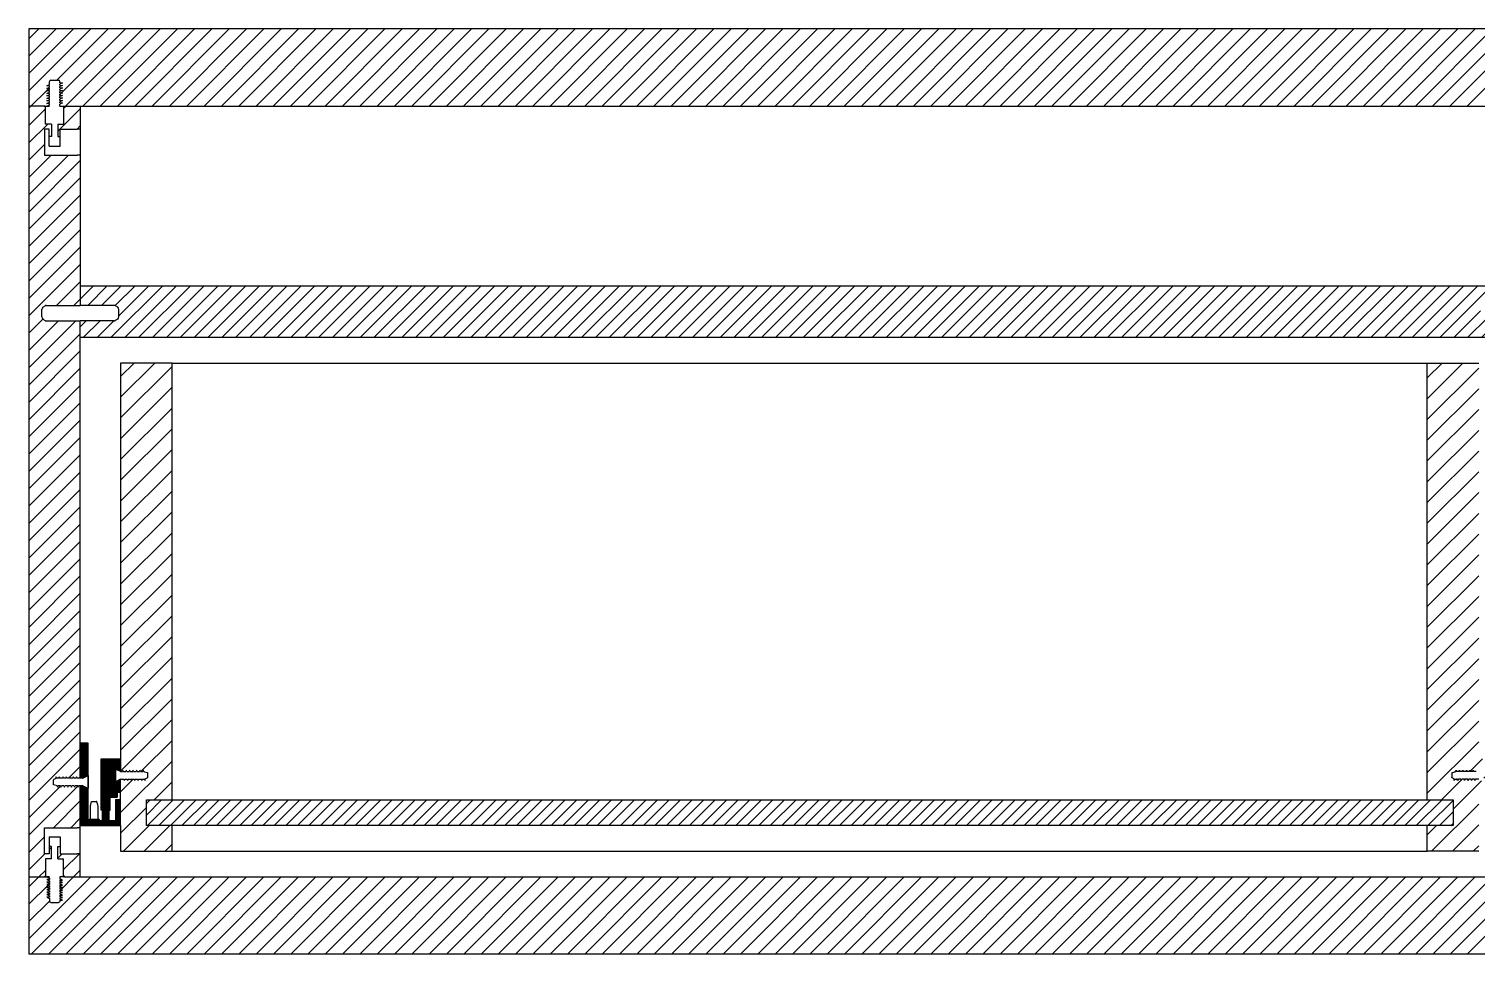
# Model space of a CAD drawing. Header units: millimetres. Extents: x 162 to 1697, y -125 to 545.
# Drawn here: x 313.2 to 369.6, y -125.2 to -89.2 of the extents above; entities that cross this region are included whole.
import ezdxf

# ---------------------------------------------------------------- set-up
doc = ezdxf.new("R2010")
doc.units = ezdxf.units.MM
doc.layers.get('0').update_dxf_attribs({"color": 255})
for name, color, linetype in [("costruzione sez cc'", 161, 'Continuous'), ('GIUNZIONI', 2, 'Continuous'), ('VITI', 2, 'Continuous')]:
    doc.layers.add(name, color=color, linetype=linetype)

msp = doc.modelspace()

# ---------------------------------------------------------------- hatches: boundary and pattern name
at = {"transparency": 33554687}
h = msp.add_hatch(dxfattribs=at)
h.set_pattern_fill('ANSI31', color=8, scale=0.15)
h.paths.add_polyline_path([(315.225, -92.151), (314.605, -92.151), (314.605, -92.181), (314.575, -92.181), (314.575, -92.211), (314.575, -92.851), (314.35, -92.851), (314.35, -93.337), (314.435, -93.337), (314.435, -93.057), (314.513, -93.057), (314.625, -93.057), (315.099, -93.057), (315.225, -93.057)])
h = msp.add_hatch(dxfattribs=at)
h.set_pattern_fill('ANSI31', color=8, scale=0.12)
h.paths.add_polyline_path([(369.725, -99.945, -0.250678), (369.769, -99.862), (369.875, -99.792), (371.226, -99.792), (371.225, -99.151), (315.225, -99.151), (315.225, -99.912), (316.575, -99.912), (316.681, -99.982, -0.250678), (316.725, -100.065), (316.725, -100.358, -0.251337), (316.68, -100.441), (316.574, -100.512), (315.225, -100.512), (315.225, -101.151), (371.225, -101.151), (371.225, -100.392), (369.876, -100.392), (369.77, -100.321, -0.251337), (369.725, -100.238)])
h.paths.add_polyline_path([(429.875, -99.792), (431.225, -99.792), (431.225, -99.151), (375.225, -99.151), (375.225, -99.792), (376.575, -99.792), (376.681, -99.862, -0.250678), (376.725, -99.945), (376.725, -100.238, -0.251337), (376.68, -100.321), (376.574, -100.392), (375.225, -100.392), (375.225, -101.151), (431.225, -101.151), (431.225, -100.392), (429.876, -100.392), (429.77, -100.321, -0.251337), (429.725, -100.238), (429.725, -99.945, -0.250678), (429.769, -99.862)])
h = msp.add_hatch(dxfattribs=at)
h.set_pattern_fill('ANSI31', color=8, scale=0.18)
h.paths.add_polyline_path([(369.655, -102.151), (367.655, -102.151), (367.655, -119.151), (368.655, -119.151), (368.655, -120.151), (367.655, -120.151), (367.655, -121.151), (369.655, -121.151), (369.655, -120.651), (369.655, -118.851), (369.786, -118.851), (369.986, -118.851), (370.411, -118.851), (370.411, -117.551), (369.655, -117.551)])
edge = h.paths.add_edge_path(flags=16)
edge.add_line((368.721, -118.064), (368.606, -118.097))
edge.add_line((368.606, -118.097), (368.606, -118.283))
edge.add_spline(control_points=[(368.606, -118.283), (368.606, -118.29), (368.612, -118.298), (368.619, -118.3)], knot_values=[0, 0, 0, 0, 0.021554, 0.021554, 0.021554, 0.021554], degree=3, periodic=0)
edge.add_line((368.619, -118.3), (368.721, -118.339))
edge.add_arc((368.791, -118.151), 0.2, 249.444, 280.9611)
edge.add_line((368.829, -118.348), (368.829, -118.351))
edge.add_line((368.829, -118.351), (368.963, -118.351))
edge.add_line((368.963, -118.351), (369.097, -118.351))
edge.add_line((369.097, -118.351), (369.231, -118.351))
edge.add_line((369.231, -118.351), (369.365, -118.351))
edge.add_line((369.365, -118.351), (369.498, -118.351))
edge.add_line((369.498, -118.351), (369.655, -118.351))
edge.add_line((369.655, -118.351), (369.855, -118.451))
edge.add_line((369.855, -118.451), (369.855, -117.951))
edge.add_line((369.855, -117.951), (369.655, -118.051))
edge.add_line((369.655, -118.051), (369.587, -118.051))
edge.add_line((369.587, -118.051), (369.453, -118.051))
edge.add_line((369.453, -118.051), (369.319, -118.051))
edge.add_line((369.319, -118.051), (369.186, -118.051))
edge.add_line((369.186, -118.051), (369.052, -118.051))
edge.add_line((369.052, -118.051), (368.918, -118.051))
edge.add_line((368.918, -118.051), (368.791, -118.051))
edge.add_arc((368.791, -118.251), 0.2, 90, 91.9335)
edge.add_arc((368.791, -118.251), 0.2, 91.9335, 110.556)
h.paths.add_polyline_path([(378.795, -102.151), (376.795, -102.151), (376.795, -118.051), (376.863, -118.051), (376.874, -118.001), (376.898, -118.051), (376.997, -118.051), (377.007, -118.001), (377.032, -118.051), (377.131, -118.051), (377.141, -118.001), (377.165, -118.051), (377.264, -118.051), (377.275, -118.001), (377.299, -118.051), (377.398, -118.051), (377.409, -118.001), (377.433, -118.051), (377.532, -118.051), (377.543, -118.001), (377.567, -118.051), (377.666, -118.051), (377.676, -118.001), (377.702, -118.057), (377.844, -118.093), (377.844, -118.296), (377.751, -118.331), (377.746, -118.393), (377.718, -118.343, -0.074706), (377.659, -118.351), (377.621, -118.351), (377.614, -118.401), (377.586, -118.351), (377.487, -118.351), (377.48, -118.401), (377.452, -118.351), (377.353, -118.351), (377.347, -118.401), (377.318, -118.351), (377.219, -118.351), (377.213, -118.401), (377.184, -118.351), (377.085, -118.351), (377.079, -118.401), (377.05, -118.351), (376.952, -118.351), (376.945, -118.401), (376.917, -118.351), (376.795, -118.351), (376.795, -120.651), (376.795, -121.151), (378.795, -121.151), (378.795, -120.151), (377.795, -120.151), (377.795, -119.151), (378.795, -119.151)])
h.paths.add_polyline_path([(429.655, -102.151), (427.655, -102.151), (427.655, -119.151), (428.655, -119.151), (428.655, -120.151), (427.655, -120.151), (427.655, -121.151), (429.655, -121.151), (429.655, -120.151), (429.655, -118.351), (429.533, -118.351), (429.505, -118.401), (429.498, -118.351), (429.4, -118.351), (429.371, -118.401), (429.365, -118.351), (429.266, -118.351), (429.237, -118.401), (429.231, -118.351), (429.132, -118.351), (429.103, -118.401), (429.097, -118.351), (428.998, -118.351), (428.97, -118.401), (428.963, -118.351), (428.864, -118.351), (428.836, -118.401), (428.829, -118.351), (428.727, -118.351), (428.704, -118.393), (428.699, -118.331), (428.606, -118.296), (428.606, -118.097), (428.721, -118.064, -0.036197), (428.748, -118.056, -0.16245), (428.874, -118.07), (428.907, -118.001), (428.918, -118.051), (429.017, -118.051), (429.041, -118.001), (429.052, -118.051), (429.151, -118.051), (429.175, -118.001), (429.186, -118.051), (429.285, -118.051), (429.309, -118.001), (429.319, -118.051), (429.418, -118.051), (429.443, -118.001), (429.453, -118.051), (429.552, -118.051), (429.576, -118.001), (429.587, -118.051), (429.655, -118.051), (429.655, -117.551)])
h.paths.add_polyline_path([(318.795, -102.151), (316.795, -102.151), (316.795, -118.051), (316.863, -118.051), (316.874, -118.001), (316.898, -118.051), (316.997, -118.051), (317.007, -118.001), (317.032, -118.051), (317.131, -118.051), (317.141, -118.001), (317.165, -118.051), (317.264, -118.051), (317.275, -118.001), (317.299, -118.051), (317.398, -118.051), (317.409, -118.001), (317.433, -118.051), (317.532, -118.051), (317.543, -118.001), (317.567, -118.051), (317.666, -118.051), (317.676, -118.001), (317.702, -118.057), (317.844, -118.093), (317.844, -118.296), (317.751, -118.331), (317.746, -118.393), (317.718, -118.343, -0.074706), (317.659, -118.351), (317.621, -118.351), (317.614, -118.401), (317.586, -118.351), (317.487, -118.351), (317.48, -118.401), (317.452, -118.351), (317.353, -118.351), (317.347, -118.401), (317.318, -118.351), (317.219, -118.351), (317.213, -118.401), (317.184, -118.351), (317.085, -118.351), (317.079, -118.401), (317.05, -118.351), (316.952, -118.351), (316.945, -118.401), (316.917, -118.351), (316.795, -118.351), (316.795, -120.151), (316.795, -121.151), (318.795, -121.151), (318.795, -120.151), (317.795, -120.151), (317.795, -119.151), (318.795, -119.151)])
h = msp.add_hatch(dxfattribs=at)
h.set_pattern_fill('ANSI31', color=40, scale=0.005)
h.set_pattern_definition([(45, (-117.998242, -191.819565), (-0.01122532015, 0.01122532015), [])])
h.paths.add_polyline_path([(316.795, -117.551), (316.039, -117.551), (316.039, -118.851), (316.464, -118.851), (316.664, -118.851), (316.795, -118.851), (316.795, -118.351), (316.595, -118.451), (316.595, -117.951), (316.795, -118.051)])
h.paths.add_polyline_path([(316.664, -118.851), (316.464, -118.851), (316.039, -118.851), (316.039, -119.551), (316.089, -119.551), (316.089, -119.151), (316.339, -119.151), (316.339, -119.551), (316.389, -119.551), (316.389, -119.051), (316.664, -119.051)], flags=17)
h.paths.add_polyline_path([(316.795, -119.151), (316.595, -119.151), (316.595, -119.951), (316.348, -119.951), (315.573, -119.951), (315.525, -119.951), (315.525, -118.701), (315.325, -118.601), (315.225, -118.601), (315.225, -120.151), (315.573, -120.151), (316.348, -120.151), (316.795, -120.151)])
h.paths.add_polyline_path([(316.214, -119.151), (316.089, -119.151), (316.089, -119.551), (316.089, -119.951), (316.214, -119.951)], flags=17)
h.paths.add_polyline_path([(316.339, -119.151), (316.214, -119.151), (316.214, -119.951), (316.339, -119.951)], flags=17)
h.paths.add_polyline_path([(315.525, -116.951), (315.225, -116.951), (315.225, -118.301), (315.325, -118.301), (315.525, -118.201)])
h = msp.add_hatch(dxfattribs=at)
h.set_pattern_fill('ANSI31', color=8, scale=0.15)
h.paths.add_polyline_path([(315.225, -121.246), (315.099, -121.246), (314.625, -121.246), (314.513, -121.246), (314.435, -121.246), (314.435, -120.966), (314.35, -120.966), (314.35, -121.451), (314.575, -121.451), (314.575, -122.121), (314.605, -122.121), (314.605, -122.151), (315.225, -122.151)])
h = msp.add_hatch(dxfattribs=at)
h.set_pattern_fill('ANSI31', color=8, scale=0.15)
edge = h.paths.add_edge_path()
edge.add_line((433.225, -122.151), (432.498, -122.151))
edge.add_line((432.498, -122.151), (432.395, -122.202))
edge.add_line((432.395, -122.202), (432.395, -122.25))
edge.add_line((432.395, -122.25), (432.495, -122.251))
edge.add_line((432.495, -122.251), (432.395, -122.3))
edge.add_line((432.395, -122.3), (432.395, -122.348))
edge.add_line((432.395, -122.348), (432.495, -122.349))
edge.add_line((432.495, -122.349), (432.395, -122.398))
edge.add_line((432.395, -122.398), (432.395, -122.446))
edge.add_line((432.395, -122.446), (432.495, -122.448))
edge.add_line((432.495, -122.448), (432.395, -122.496))
edge.add_line((432.395, -122.496), (432.395, -122.544))
edge.add_line((432.395, -122.544), (432.495, -122.546))
edge.add_line((432.495, -122.546), (432.395, -122.594))
edge.add_line((432.395, -122.594), (432.395, -122.642))
edge.add_line((432.395, -122.642), (432.495, -122.644))
edge.add_line((432.495, -122.644), (432.395, -122.692))
edge.add_line((432.395, -122.692), (432.395, -122.74))
edge.add_line((432.395, -122.74), (432.495, -122.742))
edge.add_line((432.495, -122.742), (432.395, -122.79))
edge.add_line((432.395, -122.79), (432.395, -122.838))
edge.add_line((432.395, -122.838), (432.495, -122.84))
edge.add_line((432.495, -122.84), (432.395, -122.889))
edge.add_line((432.395, -122.889), (432.395, -122.937))
edge.add_line((432.395, -122.937), (432.495, -122.938))
edge.add_line((432.495, -122.938), (432.395, -122.987))
edge.add_line((432.395, -122.987), (432.395, -123.129))
edge.add_spline(control_points=[(432.395, -123.105), (432.395, -123.128), (432.368, -123.151), (432.345, -123.151)], knot_values=[0, 0, 0, 0, 0.068355, 0.068355, 0.068355, 0.068355], degree=3, periodic=0)
edge.add_line((432.345, -123.151), (432.019, -123.151))
edge.add_spline(control_points=[(432.045, -123.151), (432.022, -123.151), (431.995, -123.128), (431.995, -123.105)], knot_values=[0, 0, 0, 0, 0.068355, 0.068355, 0.068355, 0.068355], degree=3, periodic=0)
edge.add_line((431.971, -123.058), (431.895, -123.055))
edge.add_line((431.895, -123.055), (431.995, -123.008))
edge.add_line((431.995, -123.008), (431.995, -122.96))
edge.add_line((431.995, -122.96), (431.895, -122.957))
edge.add_line((431.895, -122.957), (431.995, -122.91))
edge.add_line((431.995, -122.91), (431.995, -122.862))
edge.add_line((431.995, -122.862), (431.895, -122.859))
edge.add_line((431.895, -122.859), (431.995, -122.812))
edge.add_line((431.995, -122.812), (431.995, -122.764))
edge.add_line((431.995, -122.764), (431.895, -122.761))
edge.add_line((431.895, -122.761), (431.995, -122.714))
edge.add_line((431.995, -122.714), (431.995, -122.666))
edge.add_line((431.995, -122.666), (431.895, -122.663))
edge.add_line((431.895, -122.663), (431.995, -122.615))
edge.add_line((431.995, -122.615), (431.995, -122.567))
edge.add_line((431.995, -122.567), (431.895, -122.565))
edge.add_line((431.895, -122.565), (431.995, -122.517))
edge.add_line((431.995, -122.517), (431.995, -122.469))
edge.add_line((431.995, -122.469), (431.895, -122.467))
edge.add_line((431.895, -122.467), (431.995, -122.419))
edge.add_line((431.995, -122.419), (431.995, -122.371))
edge.add_line((431.995, -122.371), (431.895, -122.368))
edge.add_line((431.895, -122.368), (431.995, -122.321))
edge.add_line((431.995, -122.321), (431.995, -122.273))
edge.add_line((431.995, -122.273), (431.895, -122.27))
edge.add_line((431.895, -122.27), (431.995, -122.223))
edge.add_line((431.995, -122.223), (431.995, -122.151))
edge.add_line((431.995, -122.151), (431.815, -122.151))
edge.add_line((431.815, -122.151), (431.225, -122.151))
edge.add_line((431.225, -122.151), (374.62, -122.151))
edge.add_line((374.62, -122.151), (374.59, -122.151))
edge.add_line((374.59, -122.151), (374.44, -122.151))
edge.add_line((374.44, -122.151), (374.44, -122.223))
edge.add_line((374.44, -122.223), (374.54, -122.27))
edge.add_line((374.54, -122.27), (374.44, -122.273))
edge.add_line((374.44, -122.273), (374.44, -122.321))
edge.add_line((374.44, -122.321), (374.54, -122.368))
edge.add_line((374.54, -122.368), (374.44, -122.371))
edge.add_line((374.44, -122.371), (374.44, -122.419))
edge.add_line((374.44, -122.419), (374.54, -122.467))
edge.add_line((374.54, -122.467), (374.44, -122.469))
edge.add_line((374.44, -122.469), (374.44, -122.517))
edge.add_line((374.44, -122.517), (374.54, -122.565))
edge.add_line((374.54, -122.565), (374.44, -122.567))
edge.add_line((374.44, -122.567), (374.44, -122.615))
edge.add_line((374.44, -122.615), (374.54, -122.663))
edge.add_line((374.54, -122.663), (374.44, -122.666))
edge.add_line((374.44, -122.666), (374.44, -122.714))
edge.add_line((374.44, -122.714), (374.54, -122.761))
edge.add_line((374.54, -122.761), (374.44, -122.764))
edge.add_line((374.44, -122.764), (374.44, -122.812))
edge.add_line((374.44, -122.812), (374.54, -122.859))
edge.add_line((374.54, -122.859), (374.44, -122.862))
edge.add_line((374.44, -122.862), (374.44, -122.91))
edge.add_line((374.44, -122.91), (374.54, -122.957))
edge.add_line((374.54, -122.957), (374.44, -122.96))
edge.add_line((374.44, -122.96), (374.44, -123.008))
edge.add_line((374.44, -123.008), (374.54, -123.055))
edge.add_line((374.54, -123.055), (374.44, -123.058))
edge.add_line((374.44, -123.058), (374.44, -123.129))
edge.add_spline(control_points=[(374.44, -123.105), (374.44, -123.128), (374.413, -123.151), (374.39, -123.151)], knot_values=[0, 0, 0, 0, 0.068355, 0.068355, 0.068355, 0.068355], degree=3, periodic=0)
edge.add_line((374.39, -123.151), (374.064, -123.151))
edge.add_spline(control_points=[(374.09, -123.151), (374.067, -123.151), (374.04, -123.128), (374.04, -123.105)], knot_values=[0, 0, 0, 0, 0.068355, 0.068355, 0.068355, 0.068355], degree=3, periodic=0)
edge.add_line((374.04, -123.105), (374.04, -122.987))
edge.add_line((374.04, -122.987), (373.94, -122.938))
edge.add_line((373.94, -122.938), (374.04, -122.937))
edge.add_line((374.04, -122.937), (374.04, -122.889))
edge.add_line((374.04, -122.889), (373.94, -122.84))
edge.add_line((373.94, -122.84), (374.04, -122.838))
edge.add_line((374.04, -122.838), (374.04, -122.79))
edge.add_line((374.04, -122.79), (373.94, -122.742))
edge.add_line((373.94, -122.742), (374.04, -122.74))
edge.add_line((374.04, -122.74), (374.04, -122.692))
edge.add_line((374.04, -122.692), (373.94, -122.644))
edge.add_line((373.94, -122.644), (374.04, -122.642))
edge.add_line((374.04, -122.642), (374.04, -122.594))
edge.add_line((374.04, -122.594), (373.94, -122.546))
edge.add_line((373.94, -122.546), (374.04, -122.544))
edge.add_line((374.04, -122.544), (374.04, -122.496))
edge.add_line((374.04, -122.496), (373.94, -122.448))
edge.add_line((373.94, -122.448), (374.04, -122.446))
edge.add_line((374.04, -122.446), (374.04, -122.398))
edge.add_line((374.04, -122.398), (373.94, -122.349))
edge.add_line((373.94, -122.349), (374.04, -122.348))
edge.add_line((374.04, -122.348), (374.04, -122.3))
edge.add_line((374.04, -122.3), (373.94, -122.251))
edge.add_line((373.94, -122.251), (374.04, -122.25))
edge.add_line((374.04, -122.25), (374.04, -122.202))
edge.add_line((374.04, -122.202), (373.937, -122.151))
edge.add_line((373.937, -122.151), (373.86, -122.151))
edge.add_line((373.86, -122.151), (372.528, -122.151))
edge.add_line((372.528, -122.151), (372.425, -122.202))
edge.add_line((372.425, -122.202), (372.425, -122.25))
edge.add_line((372.425, -122.25), (372.525, -122.251))
edge.add_line((372.525, -122.251), (372.425, -122.3))
edge.add_line((372.425, -122.3), (372.425, -122.348))
edge.add_line((372.425, -122.348), (372.525, -122.349))
edge.add_line((372.525, -122.349), (372.425, -122.398))
edge.add_line((372.425, -122.398), (372.425, -122.446))
edge.add_line((372.425, -122.446), (372.525, -122.448))
edge.add_line((372.525, -122.448), (372.425, -122.496))
edge.add_line((372.425, -122.496), (372.425, -122.544))
edge.add_line((372.425, -122.544), (372.525, -122.546))
edge.add_line((372.525, -122.546), (372.425, -122.594))
edge.add_line((372.425, -122.594), (372.425, -122.642))
edge.add_line((372.425, -122.642), (372.525, -122.644))
edge.add_line((372.525, -122.644), (372.425, -122.692))
edge.add_line((372.425, -122.692), (372.425, -122.74))
edge.add_line((372.425, -122.74), (372.525, -122.742))
edge.add_line((372.525, -122.742), (372.425, -122.79))
edge.add_line((372.425, -122.79), (372.425, -122.838))
edge.add_line((372.425, -122.838), (372.525, -122.84))
edge.add_line((372.525, -122.84), (372.425, -122.889))
edge.add_line((372.425, -122.889), (372.425, -122.937))
edge.add_line((372.425, -122.937), (372.525, -122.938))
edge.add_line((372.525, -122.938), (372.425, -122.987))
edge.add_line((372.425, -122.987), (372.425, -123.129))
edge.add_spline(control_points=[(372.425, -123.105), (372.425, -123.128), (372.398, -123.151), (372.375, -123.151)], knot_values=[0, 0, 0, 0, 0.068355, 0.068355, 0.068355, 0.068355], degree=3, periodic=0)
edge.add_line((372.375, -123.151), (372.049, -123.151))
edge.add_spline(control_points=[(372.075, -123.151), (372.052, -123.151), (372.025, -123.128), (372.025, -123.105)], knot_values=[0, 0, 0, 0, 0.068355, 0.068355, 0.068355, 0.068355], degree=3, periodic=0)
edge.add_line((372.001, -123.058), (371.925, -123.055))
edge.add_line((371.925, -123.055), (372.025, -123.008))
edge.add_line((372.025, -123.008), (372.025, -122.96))
edge.add_line((372.025, -122.96), (371.925, -122.957))
edge.add_line((371.925, -122.957), (372.025, -122.91))
edge.add_line((372.025, -122.91), (372.025, -122.862))
edge.add_line((372.025, -122.862), (371.925, -122.859))
edge.add_line((371.925, -122.859), (372.025, -122.812))
edge.add_line((372.025, -122.812), (372.025, -122.764))
edge.add_line((372.025, -122.764), (371.925, -122.761))
edge.add_line((371.925, -122.761), (372.025, -122.714))
edge.add_line((372.025, -122.714), (372.025, -122.666))
edge.add_line((372.025, -122.666), (371.925, -122.663))
edge.add_line((371.925, -122.663), (372.025, -122.615))
edge.add_line((372.025, -122.615), (372.025, -122.567))
edge.add_line((372.025, -122.567), (371.925, -122.565))
edge.add_line((371.925, -122.565), (372.025, -122.517))
edge.add_line((372.025, -122.517), (372.025, -122.469))
edge.add_line((372.025, -122.469), (371.925, -122.467))
edge.add_line((371.925, -122.467), (372.025, -122.419))
edge.add_line((372.025, -122.419), (372.025, -122.371))
edge.add_line((372.025, -122.371), (371.925, -122.368))
edge.add_line((371.925, -122.368), (372.025, -122.321))
edge.add_line((372.025, -122.321), (372.025, -122.273))
edge.add_line((372.025, -122.273), (371.925, -122.27))
edge.add_line((371.925, -122.27), (372.025, -122.223))
edge.add_line((372.025, -122.223), (372.025, -122.151))
edge.add_line((372.025, -122.151), (371.845, -122.151))
edge.add_line((371.845, -122.151), (314.605, -122.151))
edge.add_line((314.605, -122.151), (314.425, -122.151))
edge.add_line((314.425, -122.151), (314.425, -122.223))
edge.add_line((314.425, -122.223), (314.525, -122.27))
edge.add_line((314.525, -122.27), (314.425, -122.273))
edge.add_line((314.425, -122.273), (314.425, -122.321))
edge.add_line((314.425, -122.321), (314.525, -122.368))
edge.add_line((314.525, -122.368), (314.425, -122.371))
edge.add_line((314.425, -122.371), (314.425, -122.419))
edge.add_line((314.425, -122.419), (314.525, -122.467))
edge.add_line((314.525, -122.467), (314.425, -122.469))
edge.add_line((314.425, -122.469), (314.425, -122.517))
edge.add_line((314.425, -122.517), (314.525, -122.565))
edge.add_line((314.525, -122.565), (314.425, -122.567))
edge.add_line((314.425, -122.567), (314.425, -122.615))
edge.add_line((314.425, -122.615), (314.525, -122.663))
edge.add_line((314.525, -122.663), (314.425, -122.666))
edge.add_line((314.425, -122.666), (314.425, -122.714))
edge.add_line((314.425, -122.714), (314.525, -122.761))
edge.add_line((314.525, -122.761), (314.425, -122.764))
edge.add_line((314.425, -122.764), (314.425, -122.812))
edge.add_line((314.425, -122.812), (314.525, -122.859))
edge.add_line((314.525, -122.859), (314.425, -122.862))
edge.add_line((314.425, -122.862), (314.425, -122.91))
edge.add_line((314.425, -122.91), (314.525, -122.957))
edge.add_line((314.525, -122.957), (314.425, -122.96))
edge.add_line((314.425, -122.96), (314.425, -123.008))
edge.add_line((314.425, -123.008), (314.525, -123.055))
edge.add_line((314.525, -123.055), (314.425, -123.058))
edge.add_line((314.425, -123.058), (314.425, -123.129))
edge.add_spline(control_points=[(314.425, -123.105), (314.425, -123.128), (314.398, -123.151), (314.375, -123.151)], knot_values=[0, 0, 0, 0, 0.068355, 0.068355, 0.068355, 0.068355], degree=3, periodic=0)
edge.add_line((314.375, -123.151), (314.049, -123.151))
edge.add_spline(control_points=[(314.075, -123.151), (314.052, -123.151), (314.025, -123.128), (314.025, -123.105)], knot_values=[0, 0, 0, 0, 0.068355, 0.068355, 0.068355, 0.068355], degree=3, periodic=0)
edge.add_line((314.025, -123.105), (314.025, -122.987))
edge.add_line((314.025, -122.987), (313.925, -122.938))
edge.add_line((313.925, -122.938), (314.025, -122.937))
edge.add_line((314.025, -122.937), (314.025, -122.889))
edge.add_line((314.025, -122.889), (313.925, -122.84))
edge.add_line((313.925, -122.84), (314.025, -122.838))
edge.add_line((314.025, -122.838), (314.025, -122.79))
edge.add_line((314.025, -122.79), (313.925, -122.742))
edge.add_line((313.925, -122.742), (314.025, -122.74))
edge.add_line((314.025, -122.74), (314.025, -122.692))
edge.add_line((314.025, -122.692), (313.925, -122.644))
edge.add_line((313.925, -122.644), (314.025, -122.642))
edge.add_line((314.025, -122.642), (314.025, -122.594))
edge.add_line((314.025, -122.594), (313.925, -122.546))
edge.add_line((313.925, -122.546), (314.025, -122.544))
edge.add_line((314.025, -122.544), (314.025, -122.496))
edge.add_line((314.025, -122.496), (313.925, -122.448))
edge.add_line((313.925, -122.448), (314.025, -122.446))
edge.add_line((314.025, -122.446), (314.025, -122.398))
edge.add_line((314.025, -122.398), (313.925, -122.349))
edge.add_line((313.925, -122.349), (314.025, -122.348))
edge.add_line((314.025, -122.348), (314.025, -122.3))
edge.add_line((314.025, -122.3), (313.925, -122.251))
edge.add_line((313.925, -122.251), (314.025, -122.25))
edge.add_line((314.025, -122.25), (314.025, -122.202))
edge.add_line((314.025, -122.202), (313.922, -122.151))
edge.add_line((313.922, -122.151), (313.845, -122.151))
edge.add_line((313.845, -122.151), (313.225, -122.151))
edge.add_line((313.225, -122.151), (313.225, -125.151))
edge.add_line((313.225, -125.151), (433.225, -125.151))
edge.add_line((433.225, -125.151), (433.225, -122.151))
at = {"layer": "costruzione sez cc'", "transparency": 33554687}
h = msp.add_hatch(dxfattribs=at)
h.set_pattern_fill('ANSI31', color=8, scale=0.1)
h.set_pattern_definition([(45, (2.30176, -192.31956), (-0.2245064, 0.2245064), [])])
h.paths.add_polyline_path([(317.795, -119.151), (317.795, -120.151), (318.795, -120.151), (368.655, -120.151), (368.655, -119.151), (367.655, -119.151)])

# ---------------------------------------------------------------- linework, layer by layer
for p, q in [((433.225, -89.151), (313.225, -89.151)), ((313.225, -89.151), (313.225, -125.151)), ((313.845, -92.151), (313.225, -92.151)), ((314.605, -92.151), (371.225, -92.151)), ((315.225, -92.151), (315.225, -99.912)), ((315.225, -99.151), (371.225, -99.151)), ((315.225, -118.301), (315.225, -100.512)), ((315.225, -101.151), (371.225, -101.151)), ((316.795, -102.151), (316.795, -118.051)), ((318.795, -102.151), (316.795, -102.151)), ((318.795, -119.151), (318.795, -102.151)), ((367.655, -119.151), (367.655, -102.151)), ((367.655, -102.151), (369.655, -102.151)), ((315.525, -116.951), (315.225, -116.951)), ((315.525, -119.951), (315.525, -116.951)), ((316.039, -119.551), (316.039, -117.551)), ((316.039, -117.551), (316.795, -117.551)), ((316.795, -118.051), (316.795, -117.551)), ((316.795, -118.051), (316.795, -117.551)), ((315.225, -122.151), (315.225, -118.601)), ((316.795, -118.851), (316.795, -118.351)), ((316.795, -120.151), (316.795, -118.351)), ((315.615, -119.49), (315.62, -119.356)), ((315.628, -119.328), (315.656, -119.218)), ((315.661, -119.213), (315.847, -119.213)), ((315.906, -119.339), (315.864, -119.226)), ((315.915, -119.472), (315.915, -119.398)), ((316.464, -118.851), (316.039, -118.851)), ((316.089, -119.951), (316.089, -119.151)), ((316.089, -119.151), (316.339, -119.151)), ((316.214, -119.151), (316.214, -119.951)), ((316.339, -119.151), (316.339, -119.951)), ((316.389, -119.551), (316.389, -119.051)), ((316.389, -119.051), (316.664, -119.051)), ((316.464, -118.851), (316.664, -118.851)), ((316.795, -119.151), (316.595, -119.151)), ((316.595, -119.151), (316.595, -119.951)), ((316.664, -118.851), (316.664, -119.051)), ((316.664, -118.851), (316.795, -118.851)), ((316.795, -120.151), (316.795, -119.151)), ((317.795, -120.151), (317.795, -119.151)), ((317.795, -119.151), (367.655, -119.151)), ((367.655, -119.151), (368.655, -119.151)), ((368.655, -119.151), (368.655, -120.151)), ((315.573, -119.951), (315.525, -119.951)), ((315.525, -119.951), (315.615, -119.951)), ((315.57, -119.951), (315.57, -119.901)), ((315.57, -119.901), (315.961, -119.901)), ((315.573, -119.951), (316.348, -119.951)), ((315.615, -119.624), (315.615, -119.49)), ((315.615, -119.758), (315.615, -119.624)), ((315.615, -119.892), (315.615, -119.758)), ((315.615, -119.892), (315.615, -119.901)), ((315.915, -119.605), (315.915, -119.472)), ((315.915, -119.739), (315.915, -119.605)), ((315.915, -119.873), (315.915, -119.739)), ((315.915, -119.901), (315.915, -119.873)), ((315.961, -119.901), (315.961, -119.951)), ((316.089, -119.551), (316.039, -119.551)), ((316.339, -119.951), (316.089, -119.951)), ((316.339, -119.551), (316.389, -119.551)), ((316.348, -119.951), (316.595, -119.951)), ((315.225, -120.151), (315.573, -120.151)), ((315.573, -120.151), (316.348, -120.151)), ((316.348, -120.151), (316.795, -120.151)), ((316.795, -120.151), (316.795, -121.151)), ((318.795, -120.151), (317.795, -120.151)), ((318.795, -121.151), (318.795, -120.151)), ((368.655, -120.151), (318.795, -120.151)), ((367.655, -121.151), (367.655, -120.151)), ((315.225, -121.151), (315.225, -120.651)), ((315.225, -122.151), (315.225, -121.151)), ((316.795, -121.151), (318.795, -121.151)), ((369.655, -121.151), (367.655, -121.151)), ((313.225, -122.151), (313.845, -122.151)), ((314.605, -122.151), (371.845, -122.151)), ((433.225, -125.151), (313.225, -125.151))]:
    msp.add_line(p, q)
at = {"color": 8, "linetype": 'Continuous', "transparency": 33554687}
for p, q in [((313.225, -89.539), (313.613, -89.151)), ((313.225, -90.213), (314.287, -89.151)), ((313.225, -90.887), (314.96, -89.151)), ((313.225, -91.56), (315.634, -89.151)), ((314.307, -91.151), (316.307, -89.151)), ((314.493, -91.639), (316.981, -89.151)), ((314.654, -92.151), (317.654, -89.151)), ((315.328, -92.151), (318.328, -89.151)), ((316.001, -92.151), (319.001, -89.151)), ((316.675, -92.151), (319.675, -89.151)), ((317.348, -92.151), (320.348, -89.151)), ((318.022, -92.151), (321.022, -89.151)), ((318.695, -92.151), (321.695, -89.151)), ((319.369, -92.151), (322.369, -89.151)), ((320.042, -92.151), (323.042, -89.151)), ((320.716, -92.151), (323.716, -89.151)), ((321.389, -92.151), (324.389, -89.151)), ((322.063, -92.151), (325.063, -89.151)), ((322.736, -92.151), (325.736, -89.151)), ((323.41, -92.151), (326.41, -89.151)), ((324.083, -92.151), (327.083, -89.151)), ((324.757, -92.151), (327.757, -89.151)), ((325.43, -92.151), (328.43, -89.151)), ((326.104, -92.151), (329.104, -89.151)), ((326.777, -92.151), (329.777, -89.151)), ((327.451, -92.151), (330.451, -89.151)), ((328.125, -92.151), (331.125, -89.151)), ((328.798, -92.151), (331.798, -89.151)), ((329.472, -92.151), (332.472, -89.151)), ((330.145, -92.151), (333.145, -89.151)), ((330.819, -92.151), (333.819, -89.151)), ((331.492, -92.151), (334.492, -89.151)), ((332.166, -92.151), (335.166, -89.151)), ((332.839, -92.151), (335.839, -89.151)), ((333.513, -92.151), (336.513, -89.151)), ((334.186, -92.151), (337.186, -89.151)), ((334.86, -92.151), (337.86, -89.151)), ((335.533, -92.151), (338.533, -89.151)), ((336.207, -92.151), (339.207, -89.151)), ((336.88, -92.151), (339.88, -89.151)), ((337.554, -92.151), (340.554, -89.151)), ((338.227, -92.151), (341.227, -89.151)), ((338.901, -92.151), (341.901, -89.151)), ((339.574, -92.151), (342.574, -89.151)), ((340.248, -92.151), (343.248, -89.151)), ((340.921, -92.151), (343.921, -89.151)), ((341.595, -92.151), (344.595, -89.151)), ((342.268, -92.151), (345.268, -89.151)), ((342.942, -92.151), (345.942, -89.151)), ((343.615, -92.151), (346.615, -89.151)), ((344.289, -92.151), (347.289, -89.151)), ((344.963, -92.151), (347.963, -89.151)), ((345.636, -92.151), (348.636, -89.151)), ((346.31, -92.151), (349.31, -89.151)), ((346.983, -92.151), (349.983, -89.151)), ((347.657, -92.151), (350.657, -89.151)), ((348.33, -92.151), (351.33, -89.151)), ((349.004, -92.151), (352.004, -89.151)), ((349.677, -92.151), (352.677, -89.151)), ((350.351, -92.151), (353.351, -89.151)), ((351.024, -92.151), (354.024, -89.151)), ((351.698, -92.151), (354.698, -89.151)), ((352.371, -92.151), (355.371, -89.151)), ((353.045, -92.151), (356.045, -89.151)), ((353.718, -92.151), (356.718, -89.151)), ((354.392, -92.151), (357.392, -89.151)), ((355.065, -92.151), (358.065, -89.151)), ((355.739, -92.151), (358.739, -89.151)), ((356.412, -92.151), (359.412, -89.151)), ((357.086, -92.151), (360.086, -89.151)), ((357.759, -92.151), (360.759, -89.151)), ((358.433, -92.151), (361.433, -89.151)), ((359.106, -92.151), (362.106, -89.151)), ((359.78, -92.151), (362.78, -89.151)), ((360.453, -92.151), (363.453, -89.151)), ((361.127, -92.151), (364.127, -89.151)), ((361.8, -92.151), (364.8, -89.151)), ((362.474, -92.151), (365.474, -89.151)), ((363.148, -92.151), (366.148, -89.151)), ((363.821, -92.151), (366.821, -89.151)), ((364.495, -92.151), (367.495, -89.151)), ((365.168, -92.151), (368.168, -89.151)), ((365.842, -92.151), (368.842, -89.151)), ((366.515, -92.151), (369.515, -89.151)), ((367.189, -92.151), (370.189, -89.151)), ((367.862, -92.151), (370.862, -89.151)), ((368.536, -92.151), (371.536, -89.151)), ((369.209, -92.151), (372.209, -89.151)), ((313.225, -92.234), (313.995, -91.464)), ((314.425, -91.707), (314.462, -91.67)), ((313.225, -92.907), (313.875, -92.257)), ((313.225, -93.581), (313.954, -92.851)), ((313.225, -94.254), (313.825, -93.654)), ((313.225, -94.928), (314.087, -94.065)), ((313.225, -95.601), (314.761, -94.065)), ((313.225, -96.275), (315.225, -94.275)), ((313.225, -96.948), (315.225, -94.948)), ((313.225, -97.622), (315.225, -95.622)), ((313.225, -98.295), (315.225, -96.295)), ((313.225, -98.969), (315.225, -96.969)), ((313.225, -99.642), (315.225, -97.642)), ((313.225, -100.316), (315.225, -98.316)), ((314.303, -99.912), (315.225, -98.989)), ((314.976, -99.912), (315.225, -99.663)), ((313.225, -100.989), (313.772, -100.443)), ((313.225, -101.663), (314.376, -100.512)), ((313.225, -102.336), (315.05, -100.512)), ((313.225, -103.01), (315.225, -101.01)), ((313.225, -103.683), (315.225, -101.683)), ((313.225, -104.357), (315.225, -102.357)), ((313.225, -105.03), (315.225, -103.03)), ((313.225, -105.704), (315.225, -103.704)), ((313.225, -106.377), (315.225, -104.377)), ((313.225, -107.051), (315.225, -105.051)), ((313.225, -107.725), (315.225, -105.725)), ((313.225, -108.398), (315.225, -106.398)), ((313.225, -109.072), (315.225, -107.072)), ((313.225, -109.745), (315.225, -107.745)), ((313.225, -110.419), (315.225, -108.419)), ((313.225, -111.092), (315.225, -109.092)), ((313.225, -111.766), (315.225, -109.766)), ((313.225, -112.439), (315.225, -110.439)), ((313.225, -113.113), (315.225, -111.113)), ((313.225, -113.786), (315.225, -111.786)), ((313.225, -114.46), (315.225, -112.46)), ((313.225, -115.133), (315.225, -113.133)), ((313.225, -115.807), (315.225, -113.807)), ((313.225, -116.48), (315.225, -114.48)), ((313.225, -117.154), (315.225, -115.154)), ((313.225, -117.827), (315.225, -115.827)), ((313.225, -118.501), (315.225, -116.501)), ((313.225, -119.174), (315.225, -117.174)), ((314.771, -118.301), (314.805, -118.267)), ((314.813, -118.26), (315.225, -117.848)), ((313.225, -119.848), (314.459, -118.614)), ((313.225, -120.521), (315.13, -118.617)), ((314.182, -120.238), (315.225, -119.195)), ((314.856, -120.238), (315.225, -119.868)), ((313.225, -121.195), (313.825, -120.595)), ((314.015, -121.078), (314.1, -120.993)), ((313.225, -121.868), (313.848, -121.246)), ((313.615, -122.151), (313.854, -121.913))]:
    msp.add_line(p, q, dxfattribs=at)
for centre, start, end in [((315.815, -119.398), 159.444, 167.7361), ((315.715, -119.398), 0, 17.0896)]:
    msp.add_arc(centre, 0.2, start, end)
for points in [[(315.656, -119.218), (315.656, -119.215), (315.658, -119.213), (315.661, -119.213)], [(315.864, -119.226), (315.861, -119.219), (315.854, -119.213), (315.847, -119.213)]]:
    msp.add_open_spline(points, degree=3)
at = {"layer": 'GIUNZIONI'}
for p, q in [((313.845, -92.151), (314.025, -92.151)), ((314.1, -92.851), (314.1, -93.337)), ((314.35, -92.851), (314.35, -93.337)), ((314.015, -93.057), (313.825, -93.057)), ((313.825, -93.057), (313.825, -93.939)), ((314.017, -93.713), (314.015, -93.057)), ((314.1, -93.337), (314.016, -93.337)), ((314.35, -93.337), (314.435, -93.337)), ((314.435, -93.711), (314.435, -93.057)), ((314.435, -93.057), (314.513, -93.057)), ((314.513, -93.057), (314.625, -93.057)), ((314.625, -93.057), (315.099, -93.057)), ((315.225, -93.057), (315.099, -93.057)), ((313.825, -93.939), (313.825, -94.065)), ((313.825, -94.065), (314.629, -94.065)), ((314.017, -93.713), (314.435, -93.711)), ((314.629, -94.065), (315.099, -94.065)), ((315.225, -94.065), (315.099, -94.065)), ((318.795, -102.151), (367.655, -102.151)), ((313.825, -120.364), (313.825, -120.238)), ((313.825, -120.238), (314.629, -120.238)), ((313.825, -121.246), (313.825, -120.364)), ((314.629, -120.238), (315.099, -120.238)), ((315.225, -120.238), (315.099, -120.238)), ((314.017, -120.59), (314.015, -121.246)), ((314.1, -120.966), (314.016, -120.966)), ((314.017, -120.59), (314.435, -120.592)), ((314.1, -121.451), (314.1, -120.966)), ((314.35, -120.966), (314.435, -120.966)), ((314.35, -121.451), (314.35, -120.966)), ((314.435, -120.592), (314.435, -121.246)), ((314.015, -121.246), (313.825, -121.246)), ((314.435, -121.246), (314.513, -121.246)), ((314.513, -121.246), (314.625, -121.246)), ((314.625, -121.246), (315.099, -121.246)), ((315.225, -121.246), (315.099, -121.246)), ((318.795, -121.151), (367.655, -121.151))]:
    msp.add_line(p, q, dxfattribs=at)
at = {"layer": 'VITI'}
for p, q in [((314.025, -91.316), (314.025, -91.198)), ((314.075, -91.151), (314.375, -91.151)), ((314.425, -91.245), (314.425, -91.198)), ((314.425, -91.245), (314.525, -91.247)), ((314.525, -91.247), (314.425, -91.295)), ((313.925, -91.365), (314.025, -91.316)), ((314.025, -91.366), (313.925, -91.365)), ((313.925, -91.463), (314.025, -91.414)), ((314.025, -91.464), (313.925, -91.463)), ((313.925, -91.561), (314.025, -91.512)), ((314.025, -91.563), (313.925, -91.561)), ((313.925, -91.659), (314.025, -91.611)), ((314.025, -91.661), (313.925, -91.659)), ((313.925, -91.757), (314.025, -91.709)), ((314.025, -91.759), (313.925, -91.757)), ((313.925, -91.855), (314.025, -91.807)), ((314.025, -91.414), (314.025, -91.366)), ((314.025, -91.512), (314.025, -91.464)), ((314.025, -91.611), (314.025, -91.563)), ((314.025, -91.709), (314.025, -91.661)), ((314.025, -91.807), (314.025, -91.759)), ((314.425, -91.343), (314.425, -91.295)), ((314.425, -91.343), (314.525, -91.346)), ((314.525, -91.346), (314.425, -91.393)), ((314.425, -91.441), (314.425, -91.393)), ((314.425, -91.441), (314.525, -91.444)), ((314.525, -91.444), (314.425, -91.491)), ((314.425, -91.539), (314.425, -91.491)), ((314.425, -91.539), (314.525, -91.542)), ((314.525, -91.542), (314.425, -91.589)), ((314.425, -91.637), (314.425, -91.589)), ((314.425, -91.637), (314.525, -91.64)), ((314.525, -91.64), (314.425, -91.687)), ((314.425, -91.735), (314.425, -91.687)), ((314.425, -91.735), (314.525, -91.738)), ((314.525, -91.738), (314.425, -91.786)), ((314.425, -91.834), (314.425, -91.786)), ((313.845, -92.181), (313.845, -92.151)), ((313.875, -92.181), (313.845, -92.181)), ((313.875, -92.851), (313.875, -92.181)), ((314.025, -91.857), (313.925, -91.855)), ((313.925, -91.953), (314.025, -91.905)), ((314.025, -91.955), (313.925, -91.953)), ((313.925, -92.052), (314.025, -92.003)), ((314.025, -92.053), (313.925, -92.052)), ((313.925, -92.15), (314.025, -92.101)), ((314.025, -92.151), (313.925, -92.15)), ((314.025, -91.905), (314.025, -91.857)), ((314.025, -92.003), (314.025, -91.955)), ((314.025, -92.101), (314.025, -92.053)), ((314.425, -91.834), (314.525, -91.836)), ((314.525, -91.836), (314.425, -91.884)), ((314.425, -91.932), (314.425, -91.884)), ((314.425, -91.932), (314.525, -91.934)), ((314.525, -91.934), (314.425, -91.982)), ((314.425, -92.03), (314.425, -91.982)), ((314.425, -92.03), (314.525, -92.033)), ((314.525, -92.033), (314.425, -92.08)), ((314.425, -92.151), (314.425, -92.08)), ((314.425, -92.151), (314.605, -92.151)), ((314.575, -92.181), (314.575, -92.851)), ((314.575, -92.181), (314.575, -92.211)), ((314.605, -92.181), (314.575, -92.181)), ((314.605, -92.151), (314.605, -92.181)), ((314.1, -92.851), (313.875, -92.851)), ((314.35, -92.851), (314.575, -92.851)), ((313.725, -100.358), (313.725, -100.065)), ((313.769, -99.982), (313.862, -99.92)), ((313.89, -99.912), (315.224, -99.912)), ((316.56, -99.912), (315.225, -99.912)), ((316.681, -99.982), (316.588, -99.92)), ((316.725, -100.358), (316.725, -100.065)), ((313.769, -100.441), (313.863, -100.503)), ((313.89, -100.512), (315.225, -100.512)), ((316.559, -100.512), (315.225, -100.512)), ((316.68, -100.441), (316.587, -100.503)), ((314.274, -118.26), (314.27, -118.322)), ((314.302, -118.31), (314.274, -118.26)), ((314.406, -118.251), (314.4, -118.301)), ((314.435, -118.301), (314.406, -118.251)), ((314.54, -118.251), (314.534, -118.301)), ((314.569, -118.301), (314.54, -118.251)), ((314.674, -118.251), (314.667, -118.301)), ((314.702, -118.301), (314.674, -118.251)), ((314.807, -118.251), (314.801, -118.301)), ((314.836, -118.301), (314.807, -118.251)), ((314.941, -118.251), (314.935, -118.301)), ((314.97, -118.301), (314.941, -118.251)), ((315.075, -118.251), (315.069, -118.301)), ((315.104, -118.301), (315.075, -118.251)), ((315.325, -118.301), (315.525, -118.201)), ((315.525, -118.201), (315.525, -118.326)), ((316.795, -118.051), (316.595, -117.951)), ((316.595, -117.951), (316.595, -118.451)), ((316.795, -118.051), (316.863, -118.051)), ((316.874, -118.001), (316.863, -118.051)), ((316.898, -118.051), (316.874, -118.001)), ((316.898, -118.051), (316.997, -118.051)), ((317.007, -118.001), (316.997, -118.051)), ((317.032, -118.051), (317.007, -118.001)), ((317.032, -118.051), (317.131, -118.051)), ((317.141, -118.001), (317.131, -118.051)), ((317.165, -118.051), (317.141, -118.001)), ((317.165, -118.051), (317.264, -118.051)), ((317.275, -118.001), (317.264, -118.051)), ((317.299, -118.051), (317.275, -118.001)), ((317.299, -118.051), (317.398, -118.051)), ((317.409, -118.001), (317.398, -118.051)), ((317.433, -118.051), (317.409, -118.001)), ((317.433, -118.051), (317.532, -118.051)), ((317.543, -118.001), (317.532, -118.051)), ((317.567, -118.051), (317.543, -118.001)), ((317.567, -118.051), (317.659, -118.051)), ((317.676, -118.001), (317.666, -118.051)), ((317.702, -118.056), (317.676, -118.001)), ((317.729, -118.064), (317.84, -118.092)), ((317.844, -118.097), (317.844, -118.283)), ((368.606, -118.097), (368.721, -118.064)), ((368.606, -118.097), (368.606, -118.283)), ((368.748, -118.056), (368.774, -118.001)), ((368.774, -118.001), (368.784, -118.051)), ((368.883, -118.051), (368.791, -118.051)), ((368.883, -118.051), (368.907, -118.001)), ((368.907, -118.001), (368.918, -118.051)), ((369.017, -118.051), (368.918, -118.051)), ((369.017, -118.051), (369.041, -118.001)), ((369.041, -118.001), (369.052, -118.051)), ((369.151, -118.051), (369.052, -118.051)), ((369.151, -118.051), (369.175, -118.001)), ((369.175, -118.001), (369.186, -118.051)), ((369.285, -118.051), (369.186, -118.051)), ((369.285, -118.051), (369.309, -118.001)), ((369.309, -118.001), (369.319, -118.051)), ((369.418, -118.051), (369.319, -118.051)), ((369.418, -118.051), (369.443, -118.001)), ((369.443, -118.001), (369.453, -118.051)), ((369.552, -118.051), (369.453, -118.051)), ((314.176, -118.556), (314.176, -118.37)), ((314.291, -118.589), (314.181, -118.561)), ((314.27, -118.322), (314.189, -118.353)), ((314.319, -118.597), (314.344, -118.651)), ((314.344, -118.651), (314.354, -118.601)), ((314.4, -118.301), (314.361, -118.301)), ((314.453, -118.601), (314.361, -118.601)), ((314.534, -118.301), (314.435, -118.301)), ((314.453, -118.601), (314.478, -118.651)), ((314.478, -118.651), (314.488, -118.601)), ((314.587, -118.601), (314.488, -118.601)), ((314.667, -118.301), (314.569, -118.301)), ((314.587, -118.601), (314.612, -118.651)), ((314.612, -118.651), (314.622, -118.601)), ((314.721, -118.601), (314.622, -118.601)), ((314.801, -118.301), (314.702, -118.301)), ((314.721, -118.601), (314.745, -118.651)), ((314.745, -118.651), (314.756, -118.601)), ((314.855, -118.601), (314.756, -118.601)), ((314.935, -118.301), (314.836, -118.301)), ((314.855, -118.601), (314.879, -118.651)), ((314.879, -118.651), (314.89, -118.601)), ((314.989, -118.601), (314.89, -118.601)), ((315.069, -118.301), (314.97, -118.301)), ((314.989, -118.601), (315.013, -118.651)), ((315.013, -118.651), (315.024, -118.601)), ((315.123, -118.601), (315.024, -118.601)), ((315.225, -118.301), (315.104, -118.301)), ((315.123, -118.601), (315.147, -118.651)), ((315.147, -118.651), (315.157, -118.601)), ((315.225, -118.601), (315.157, -118.601)), ((315.325, -118.301), (315.225, -118.301)), ((315.325, -118.601), (315.225, -118.601)), ((315.325, -118.601), (315.525, -118.701)), ((315.525, -118.326), (315.525, -118.576)), ((315.525, -118.576), (315.525, -118.701)), ((316.795, -118.351), (316.595, -118.451)), ((316.795, -118.351), (316.917, -118.351)), ((316.917, -118.351), (316.945, -118.401)), ((316.945, -118.401), (316.952, -118.351)), ((316.952, -118.351), (317.05, -118.351)), ((317.05, -118.351), (317.079, -118.401)), ((317.079, -118.401), (317.085, -118.351)), ((317.085, -118.351), (317.184, -118.351)), ((317.184, -118.351), (317.213, -118.401)), ((317.213, -118.401), (317.219, -118.351)), ((317.219, -118.351), (317.318, -118.351)), ((317.318, -118.351), (317.347, -118.401)), ((317.347, -118.401), (317.353, -118.351)), ((317.353, -118.351), (317.452, -118.351)), ((317.452, -118.351), (317.48, -118.401)), ((317.48, -118.401), (317.487, -118.351)), ((317.487, -118.351), (317.586, -118.351)), ((317.586, -118.351), (317.614, -118.401)), ((317.614, -118.401), (317.621, -118.351)), ((317.621, -118.351), (317.659, -118.351)), ((317.718, -118.343), (317.746, -118.393)), ((317.746, -118.393), (317.751, -118.331)), ((317.751, -118.331), (317.831, -118.3)), ((368.699, -118.331), (368.619, -118.3)), ((368.704, -118.393), (368.699, -118.331)), ((368.732, -118.343), (368.704, -118.393)), ((368.829, -118.351), (368.791, -118.351)), ((368.836, -118.401), (368.829, -118.351)), ((368.864, -118.351), (368.836, -118.401)), ((368.963, -118.351), (368.864, -118.351)), ((368.97, -118.401), (368.963, -118.351)), ((368.998, -118.351), (368.97, -118.401)), ((369.097, -118.351), (368.998, -118.351)), ((369.103, -118.401), (369.097, -118.351)), ((369.132, -118.351), (369.103, -118.401)), ((369.231, -118.351), (369.132, -118.351)), ((369.237, -118.401), (369.231, -118.351)), ((369.266, -118.351), (369.237, -118.401)), ((369.365, -118.351), (369.266, -118.351)), ((369.371, -118.401), (369.365, -118.351)), ((369.4, -118.351), (369.371, -118.401)), ((369.498, -118.351), (369.4, -118.351)), ((369.505, -118.401), (369.498, -118.351)), ((369.533, -118.351), (369.505, -118.401)), ((369.655, -118.351), (369.533, -118.351)), ((314.1, -121.451), (313.875, -121.451)), ((313.875, -121.451), (313.875, -122.121)), ((314.35, -121.451), (314.575, -121.451)), ((314.575, -122.121), (314.575, -121.451)), ((313.875, -122.121), (313.845, -122.121)), ((313.845, -122.121), (313.845, -122.151)), ((313.845, -122.151), (314.025, -122.151)), ((314.025, -122.151), (313.925, -122.153)), ((313.925, -122.153), (314.025, -122.202)), ((314.025, -122.202), (314.025, -122.25)), ((314.605, -122.151), (314.425, -122.151)), ((314.425, -122.151), (314.425, -122.223)), ((314.525, -122.27), (314.425, -122.223)), ((314.575, -122.121), (314.575, -122.091)), ((314.605, -122.121), (314.575, -122.121)), ((314.605, -122.151), (314.605, -122.121)), ((314.025, -122.25), (313.925, -122.251)), ((313.925, -122.251), (314.025, -122.3)), ((314.025, -122.348), (313.925, -122.349)), ((313.925, -122.349), (314.025, -122.398)), ((314.025, -122.446), (313.925, -122.448)), ((313.925, -122.448), (314.025, -122.496)), ((314.025, -122.544), (313.925, -122.546)), ((313.925, -122.546), (314.025, -122.594)), ((314.025, -122.642), (313.925, -122.644)), ((313.925, -122.644), (314.025, -122.692)), ((314.025, -122.74), (313.925, -122.742)), ((313.925, -122.742), (314.025, -122.79)), ((314.025, -122.3), (314.025, -122.348)), ((314.025, -122.398), (314.025, -122.446)), ((314.025, -122.496), (314.025, -122.544)), ((314.025, -122.594), (314.025, -122.642)), ((314.025, -122.692), (314.025, -122.74)), ((314.025, -122.79), (314.025, -122.838)), ((314.425, -122.273), (314.525, -122.27)), ((314.425, -122.273), (314.425, -122.321)), ((314.525, -122.368), (314.425, -122.321)), ((314.425, -122.371), (314.525, -122.368)), ((314.425, -122.371), (314.425, -122.419)), ((314.525, -122.467), (314.425, -122.419)), ((314.425, -122.469), (314.525, -122.467)), ((314.425, -122.469), (314.425, -122.517)), ((314.525, -122.565), (314.425, -122.517)), ((314.425, -122.567), (314.525, -122.565)), ((314.425, -122.567), (314.425, -122.615)), ((314.525, -122.663), (314.425, -122.615)), ((314.425, -122.666), (314.525, -122.663)), ((314.425, -122.666), (314.425, -122.714)), ((314.525, -122.761), (314.425, -122.714)), ((314.425, -122.764), (314.525, -122.761)), ((314.425, -122.764), (314.425, -122.812)), ((314.025, -122.838), (313.925, -122.84)), ((313.925, -122.84), (314.025, -122.889)), ((314.025, -122.937), (313.925, -122.938)), ((313.925, -122.938), (314.025, -122.987)), ((314.025, -122.889), (314.025, -122.937)), ((314.025, -122.987), (314.025, -123.105)), ((314.075, -123.151), (314.375, -123.151)), ((314.525, -122.859), (314.425, -122.812)), ((314.425, -122.862), (314.525, -122.859)), ((314.425, -122.862), (314.425, -122.91)), ((314.525, -122.957), (314.425, -122.91)), ((314.425, -122.96), (314.525, -122.957)), ((314.425, -122.96), (314.425, -123.008)), ((314.525, -123.055), (314.425, -123.008)), ((314.425, -123.058), (314.525, -123.055)), ((314.425, -123.058), (314.425, -123.105))]:
    msp.add_line(p, q, dxfattribs=at)
for centre, radius, start, end in [((313.825, -100.065), 0.1, 123.7088, 180), ((313.89, -99.962), 0.05, 90, 123.7088), ((316.56, -99.962), 0.05, 56.2912, 90), ((316.625, -100.065), 0.1, 0, 56.2912), ((313.825, -100.358), 0.1, 180, 236.4332), ((313.89, -100.462), 0.05, 236.4332, 270), ((316.559, -100.462), 0.05, 270, 303.5668), ((316.625, -100.358), 0.1, 303.5668, 0), ((317.659, -118.251), 0.2, 88.0665, 90), ((317.659, -118.251), 0.2, 69.444, 77.7361), ((368.791, -118.251), 0.2, 102.2639, 110.556), ((368.791, -118.251), 0.2, 90, 91.9335), ((314.361, -118.401), 0.2, 249.444, 257.7361), ((314.361, -118.501), 0.2, 90, 107.0896), ((314.361, -118.401), 0.2, 268.0665, 270), ((317.659, -118.151), 0.2, 270, 287.0896), ((368.791, -118.151), 0.2, 252.9104, 270)]:
    msp.add_arc(centre, radius, start, end, dxfattribs=at)
for points in [[(314.075, -91.151), (314.052, -91.151), (314.025, -91.175), (314.025, -91.198)], [(314.425, -91.198), (314.425, -91.175), (314.398, -91.151), (314.375, -91.151)], [(317.831, -118.3), (317.838, -118.298), (317.844, -118.29), (317.844, -118.283)], [(317.84, -118.092), (317.842, -118.093), (317.844, -118.095), (317.844, -118.097)], [(368.619, -118.3), (368.612, -118.298), (368.606, -118.29), (368.606, -118.283)], [(314.189, -118.353), (314.182, -118.355), (314.176, -118.363), (314.176, -118.37)], [(314.181, -118.561), (314.178, -118.56), (314.176, -118.558), (314.176, -118.556)], [(314.075, -123.151), (314.052, -123.151), (314.025, -123.128), (314.025, -123.105)], [(314.425, -123.105), (314.425, -123.128), (314.398, -123.151), (314.375, -123.151)]]:
    msp.add_open_spline(points, degree=3, dxfattribs=at)

doc.saveas('drawing.dxf')
